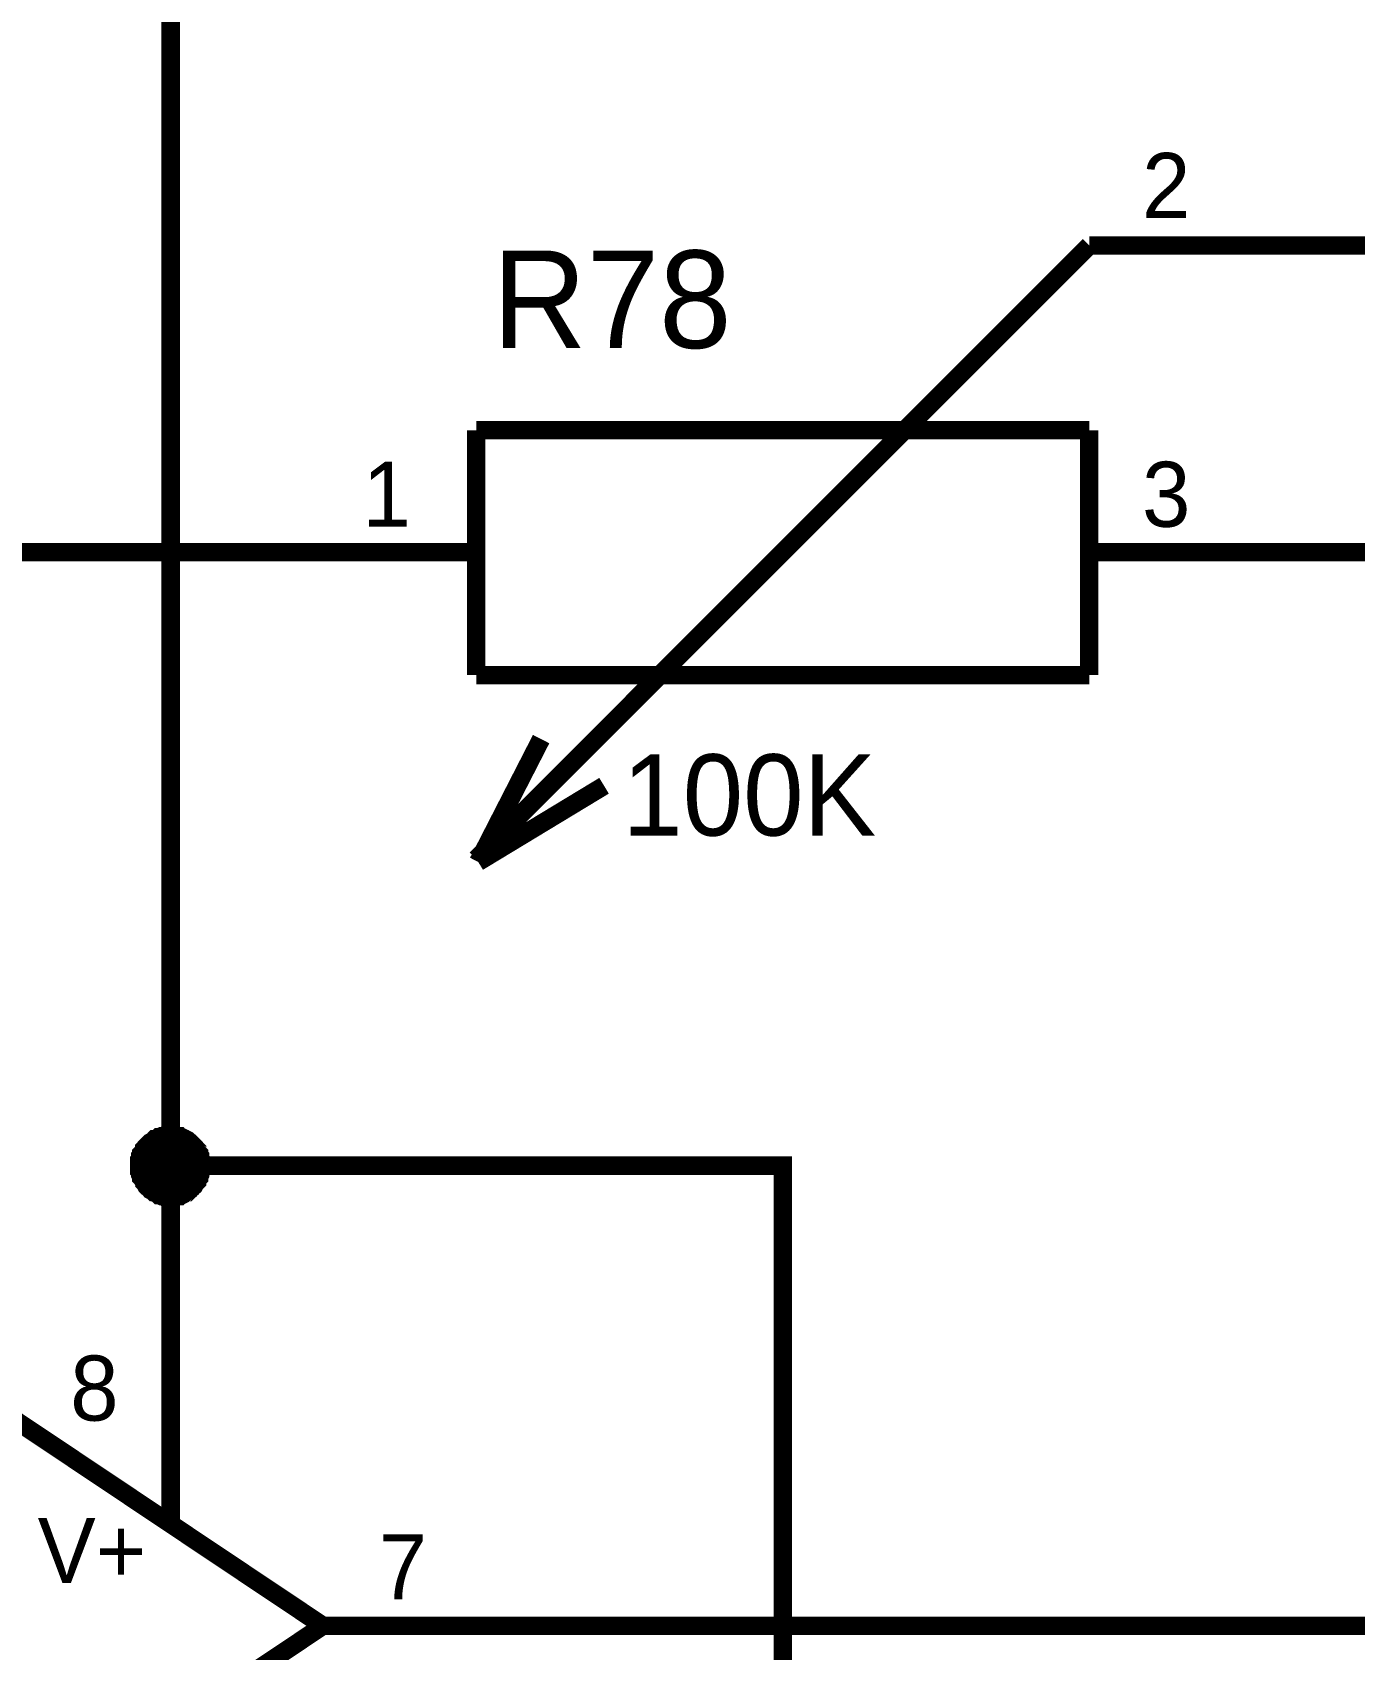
# Model space of a CAD drawing. Header units: millimetres. Extents: x 0 to 420, y 0 to 297.
# Drawn here: x 202.76 to 224.32, y 82.11 to 108.47 of the extents above; entities that cross this region are included whole.
import ezdxf

# ---------------------------------------------------------------- set-up
doc = ezdxf.new("R2010")
doc.units = ezdxf.units.MM
doc.layers.add('Sheet', color=255, linetype='Continuous')

msp = doc.modelspace()

# ---------------------------------------------------------------- linework, layer by layer
at = {"layer": 'Sheet'}
for points, const_width in [([(205.018, 129.987), (205.018, 89.997), (205.018, 87.497)], 0.3), ([(219.997, 105), (210, 94.998)], 0.3), ([(219.997, 105), (222.496, 105)], 0.3), ([(224.995, 99.999), (224.995, 105), (222.496, 105)], 0.3), ([(210, 101.986), (210, 97.995)], 0.3), ([(210, 101.986), (219.997, 101.986)], 0.3), ([(219.997, 101.986), (219.997, 97.995)], 0.3), ([(202.519, 99.999), (207.501, 99.999)], 0.3), ([(210, 99.999), (207.501, 99.999)], 0.3), ([(222.496, 99.999), (224.995, 99.999), (224.995, 82.496), (210, 82.496)], 0.3), ([(219.997, 99.999), (222.496, 99.999)], 0.3), ([(210, 97.995), (219.997, 97.995)], 0.3), ([(210.033, 94.949), (211.059, 96.952)], 0.3), ([(210.033, 94.949), (212.085, 96.191)], 0.3), ([(204.505, 89.997), (204.505, 90.031), (204.505, 90.047), (204.505, 90.08), (204.522, 90.097), (204.522, 90.13), (204.522, 90.147), (204.538, 90.163), (204.538, 90.196), (204.555, 90.213), (204.571, 90.229), (204.588, 90.262), (204.588, 90.279), (204.604, 90.296), (204.621, 90.312), (204.637, 90.329), (204.654, 90.345), (204.671, 90.362), (204.687, 90.378), (204.72, 90.395), (204.737, 90.411), (204.753, 90.428), (204.77, 90.428), (204.803, 90.445), (204.82, 90.461), (204.836, 90.461), (204.869, 90.478), (204.886, 90.478), (204.919, 90.478), (204.935, 90.494), (204.968, 90.494), (204.985, 90.494), (205.018, 90.494)], 0.3), ([(204.505, 89.997), (204.505, 90.031), (204.505, 90.047), (204.505, 90.08), (204.522, 90.097), (204.522, 90.13), (204.522, 90.147), (204.538, 90.163), (204.538, 90.196), (204.555, 90.213), (204.571, 90.229), (204.588, 90.262), (204.588, 90.279), (204.604, 90.296), (204.621, 90.312), (204.637, 90.329), (204.654, 90.345), (204.671, 90.362), (204.687, 90.378), (204.72, 90.395), (204.737, 90.411), (204.753, 90.428), (204.77, 90.428), (204.803, 90.445), (204.82, 90.461), (204.836, 90.461), (204.869, 90.478), (204.886, 90.478), (204.919, 90.478), (204.935, 90.494), (204.968, 90.494), (204.985, 90.494), (205.018, 90.494)], 0.3), ([(204.505, 89.997), (204.505, 90.031), (204.505, 90.047), (204.505, 90.08), (204.522, 90.097), (204.522, 90.13), (204.522, 90.147), (204.538, 90.163), (204.538, 90.196), (204.555, 90.213), (204.571, 90.229), (204.588, 90.262), (204.588, 90.279), (204.604, 90.296), (204.621, 90.312), (204.637, 90.329), (204.654, 90.345), (204.671, 90.362), (204.687, 90.378), (204.72, 90.395), (204.737, 90.411), (204.753, 90.428), (204.77, 90.428), (204.803, 90.445), (204.82, 90.461), (204.836, 90.461), (204.869, 90.478), (204.886, 90.478), (204.919, 90.478), (204.935, 90.494), (204.968, 90.494), (204.985, 90.494), (205.018, 90.494)], 0.3), ([(204.505, 89.997), (204.505, 90.031), (204.505, 90.047), (204.505, 90.08), (204.522, 90.097), (204.522, 90.13), (204.522, 90.147), (204.538, 90.163), (204.538, 90.196), (204.555, 90.213), (204.571, 90.229), (204.588, 90.262), (204.588, 90.279), (204.604, 90.296), (204.621, 90.312), (204.637, 90.329), (204.654, 90.345), (204.671, 90.362), (204.687, 90.378), (204.72, 90.395), (204.737, 90.411), (204.753, 90.428), (204.77, 90.428), (204.803, 90.445), (204.82, 90.461), (204.836, 90.461), (204.869, 90.478), (204.886, 90.478), (204.919, 90.478), (204.935, 90.494), (204.968, 90.494), (204.985, 90.494), (205.018, 90.494)], 0.3), ([(204.505, 89.997), (204.505, 90.031), (204.505, 90.047), (204.505, 90.08), (204.522, 90.097), (204.522, 90.13), (204.522, 90.147), (204.538, 90.163), (204.538, 90.196), (204.555, 90.213), (204.571, 90.229), (204.588, 90.262), (204.588, 90.279), (204.604, 90.296), (204.621, 90.312), (204.637, 90.329), (204.654, 90.345), (204.671, 90.362), (204.687, 90.378), (204.72, 90.395), (204.737, 90.411), (204.753, 90.428), (204.77, 90.428), (204.803, 90.445), (204.82, 90.461), (204.836, 90.461), (204.869, 90.478), (204.886, 90.478), (204.919, 90.478), (204.935, 90.494), (204.968, 90.494), (204.985, 90.494), (205.018, 90.494)], 0.0991), ([(204.505, 89.997), (204.505, 90.031), (204.505, 90.047), (204.505, 90.08), (204.522, 90.097), (204.522, 90.13), (204.522, 90.147), (204.538, 90.163), (204.538, 90.196), (204.555, 90.213), (204.571, 90.229), (204.588, 90.262), (204.588, 90.279), (204.604, 90.296), (204.621, 90.312), (204.637, 90.329), (204.654, 90.345), (204.671, 90.362), (204.687, 90.378), (204.72, 90.395), (204.737, 90.411), (204.753, 90.428), (204.77, 90.428), (204.803, 90.445), (204.82, 90.461), (204.836, 90.461), (204.869, 90.478), (204.886, 90.478), (204.919, 90.478), (204.935, 90.494), (204.968, 90.494), (204.985, 90.494), (205.018, 90.494)], 0.0991), ([(204.505, 89.997), (204.505, 90.031), (204.505, 90.047), (204.505, 90.08), (204.522, 90.097), (204.522, 90.13), (204.522, 90.147), (204.538, 90.163), (204.538, 90.196), (204.555, 90.213), (204.571, 90.229), (204.588, 90.262), (204.588, 90.279), (204.604, 90.296), (204.621, 90.312), (204.637, 90.329), (204.654, 90.345), (204.671, 90.362), (204.687, 90.378), (204.72, 90.395), (204.737, 90.411), (204.753, 90.428), (204.77, 90.428), (204.803, 90.445), (204.82, 90.461), (204.836, 90.461), (204.869, 90.478), (204.886, 90.478), (204.919, 90.478), (204.935, 90.494), (204.968, 90.494), (204.985, 90.494), (205.018, 90.494)], 0.0991), ([(204.505, 89.997), (204.505, 90.031), (204.505, 90.047), (204.505, 90.08), (204.522, 90.097), (204.522, 90.13), (204.522, 90.147), (204.538, 90.163), (204.538, 90.196), (204.555, 90.213), (204.571, 90.229), (204.588, 90.262), (204.588, 90.279), (204.604, 90.296), (204.621, 90.312), (204.637, 90.329), (204.654, 90.345), (204.671, 90.362), (204.687, 90.378), (204.72, 90.395), (204.737, 90.411), (204.753, 90.428), (204.77, 90.428), (204.803, 90.445), (204.82, 90.461), (204.836, 90.461), (204.869, 90.478), (204.886, 90.478), (204.919, 90.478), (204.935, 90.494), (204.968, 90.494), (204.985, 90.494), (205.018, 90.494)], 0.0991), ([(205.018, 90.494), (205.018, 90.494)], 0.3), ([(205.018, 90.494), (205.035, 90.494), (205.068, 90.494), (205.084, 90.494), (205.117, 90.478), (205.134, 90.478), (205.167, 90.478), (205.184, 90.461), (205.2, 90.461), (205.233, 90.445), (205.25, 90.428), (205.266, 90.428), (205.299, 90.411), (205.316, 90.395), (205.333, 90.378), (205.349, 90.362), (205.366, 90.345), (205.382, 90.329), (205.399, 90.312), (205.415, 90.296), (205.432, 90.279), (205.448, 90.262), (205.448, 90.229), (205.465, 90.213), (205.482, 90.196), (205.482, 90.163), (205.498, 90.147), (205.498, 90.13), (205.498, 90.097), (205.515, 90.08), (205.515, 90.047), (205.515, 90.031), (205.515, 89.997)], 0.3), ([(205.018, 90.494), (205.018, 90.494)], 0.3), ([(205.018, 90.494), (205.035, 90.494), (205.068, 90.494), (205.084, 90.494), (205.117, 90.478), (205.134, 90.478), (205.167, 90.478), (205.184, 90.461), (205.2, 90.461), (205.233, 90.445), (205.25, 90.428), (205.266, 90.428), (205.299, 90.411), (205.316, 90.395), (205.333, 90.378), (205.349, 90.362), (205.366, 90.345), (205.382, 90.329), (205.399, 90.312), (205.415, 90.296), (205.432, 90.279), (205.448, 90.262), (205.448, 90.229), (205.465, 90.213), (205.482, 90.196), (205.482, 90.163), (205.498, 90.147), (205.498, 90.13), (205.498, 90.097), (205.515, 90.08), (205.515, 90.047), (205.515, 90.031), (205.515, 89.997)], 0.3), ([(205.018, 90.494), (205.018, 90.494)], 0.3), ([(205.018, 90.494), (205.035, 90.494), (205.068, 90.494), (205.084, 90.494), (205.117, 90.478), (205.134, 90.478), (205.167, 90.478), (205.184, 90.461), (205.2, 90.461), (205.233, 90.445), (205.25, 90.428), (205.266, 90.428), (205.299, 90.411), (205.316, 90.395), (205.333, 90.378), (205.349, 90.362), (205.366, 90.345), (205.382, 90.329), (205.399, 90.312), (205.415, 90.296), (205.432, 90.279), (205.448, 90.262), (205.448, 90.229), (205.465, 90.213), (205.482, 90.196), (205.482, 90.163), (205.498, 90.147), (205.498, 90.13), (205.498, 90.097), (205.515, 90.08), (205.515, 90.047), (205.515, 90.031), (205.515, 89.997)], 0.3), ([(205.018, 90.494), (205.018, 90.494)], 0.3), ([(205.018, 90.494), (205.035, 90.494), (205.068, 90.494), (205.084, 90.494), (205.117, 90.478), (205.134, 90.478), (205.167, 90.478), (205.184, 90.461), (205.2, 90.461), (205.233, 90.445), (205.25, 90.428), (205.266, 90.428), (205.299, 90.411), (205.316, 90.395), (205.333, 90.378), (205.349, 90.362), (205.366, 90.345), (205.382, 90.329), (205.399, 90.312), (205.415, 90.296), (205.432, 90.279), (205.448, 90.262), (205.448, 90.229), (205.465, 90.213), (205.482, 90.196), (205.482, 90.163), (205.498, 90.147), (205.498, 90.13), (205.498, 90.097), (205.515, 90.08), (205.515, 90.047), (205.515, 90.031), (205.515, 89.997)], 0.3), ([(205.018, 90.494), (205.018, 90.494)], 0.0991), ([(205.018, 90.494), (205.035, 90.494), (205.068, 90.494), (205.084, 90.494), (205.117, 90.478), (205.134, 90.478), (205.167, 90.478), (205.184, 90.461), (205.2, 90.461), (205.233, 90.445), (205.25, 90.428), (205.266, 90.428), (205.299, 90.411), (205.316, 90.395), (205.333, 90.378), (205.349, 90.362), (205.366, 90.345), (205.382, 90.329), (205.399, 90.312), (205.415, 90.296), (205.432, 90.279), (205.448, 90.262), (205.448, 90.229), (205.465, 90.213), (205.482, 90.196), (205.482, 90.163), (205.498, 90.147), (205.498, 90.13), (205.498, 90.097), (205.515, 90.08), (205.515, 90.047), (205.515, 90.031), (205.515, 89.997)], 0.0991), ([(205.018, 90.494), (205.018, 90.494)], 0.0991), ([(205.018, 90.494), (205.035, 90.494), (205.068, 90.494), (205.084, 90.494), (205.117, 90.478), (205.134, 90.478), (205.167, 90.478), (205.184, 90.461), (205.2, 90.461), (205.233, 90.445), (205.25, 90.428), (205.266, 90.428), (205.299, 90.411), (205.316, 90.395), (205.333, 90.378), (205.349, 90.362), (205.366, 90.345), (205.382, 90.329), (205.399, 90.312), (205.415, 90.296), (205.432, 90.279), (205.448, 90.262), (205.448, 90.229), (205.465, 90.213), (205.482, 90.196), (205.482, 90.163), (205.498, 90.147), (205.498, 90.13), (205.498, 90.097), (205.515, 90.08), (205.515, 90.047), (205.515, 90.031), (205.515, 89.997)], 0.0991), ([(205.018, 90.494), (205.018, 90.494)], 0.0991), ([(205.018, 90.494), (205.035, 90.494), (205.068, 90.494), (205.084, 90.494), (205.117, 90.478), (205.134, 90.478), (205.167, 90.478), (205.184, 90.461), (205.2, 90.461), (205.233, 90.445), (205.25, 90.428), (205.266, 90.428), (205.299, 90.411), (205.316, 90.395), (205.333, 90.378), (205.349, 90.362), (205.366, 90.345), (205.382, 90.329), (205.399, 90.312), (205.415, 90.296), (205.432, 90.279), (205.448, 90.262), (205.448, 90.229), (205.465, 90.213), (205.482, 90.196), (205.482, 90.163), (205.498, 90.147), (205.498, 90.13), (205.498, 90.097), (205.515, 90.08), (205.515, 90.047), (205.515, 90.031), (205.515, 89.997)], 0.0991), ([(205.018, 90.494), (205.018, 90.494)], 0.0991), ([(205.018, 90.494), (205.035, 90.494), (205.068, 90.494), (205.084, 90.494), (205.117, 90.478), (205.134, 90.478), (205.167, 90.478), (205.184, 90.461), (205.2, 90.461), (205.233, 90.445), (205.25, 90.428), (205.266, 90.428), (205.299, 90.411), (205.316, 90.395), (205.333, 90.378), (205.349, 90.362), (205.366, 90.345), (205.382, 90.329), (205.399, 90.312), (205.415, 90.296), (205.432, 90.279), (205.448, 90.262), (205.448, 90.229), (205.465, 90.213), (205.482, 90.196), (205.482, 90.163), (205.498, 90.147), (205.498, 90.13), (205.498, 90.097), (205.515, 90.08), (205.515, 90.047), (205.515, 90.031), (205.515, 89.997)], 0.0991), ([(205.018, 89.484), (204.985, 89.484), (204.968, 89.484), (204.935, 89.484), (204.919, 89.501), (204.886, 89.501), (204.869, 89.501), (204.836, 89.517), (204.82, 89.517), (204.803, 89.534), (204.77, 89.55), (204.753, 89.567), (204.737, 89.567), (204.72, 89.584), (204.687, 89.6), (204.671, 89.617), (204.654, 89.633), (204.637, 89.65), (204.621, 89.666), (204.604, 89.699), (204.588, 89.716), (204.588, 89.733), (204.571, 89.749), (204.555, 89.782), (204.538, 89.799), (204.538, 89.815), (204.522, 89.848), (204.522, 89.865), (204.522, 89.898), (204.505, 89.915), (204.505, 89.948), (204.505, 89.964), (204.505, 89.997)], 0.3), ([(204.505, 89.997), (204.505, 89.997)], 0.3), ([(205.018, 89.484), (204.985, 89.484), (204.968, 89.484), (204.935, 89.484), (204.919, 89.501), (204.886, 89.501), (204.869, 89.501), (204.836, 89.517), (204.82, 89.517), (204.803, 89.534), (204.77, 89.55), (204.753, 89.567), (204.737, 89.567), (204.72, 89.584), (204.687, 89.6), (204.671, 89.617), (204.654, 89.633), (204.637, 89.65), (204.621, 89.666), (204.604, 89.699), (204.588, 89.716), (204.588, 89.733), (204.571, 89.749), (204.555, 89.782), (204.538, 89.799), (204.538, 89.815), (204.522, 89.848), (204.522, 89.865), (204.522, 89.898), (204.505, 89.915), (204.505, 89.948), (204.505, 89.964), (204.505, 89.997)], 0.3), ([(204.505, 89.997), (204.505, 89.997)], 0.3), ([(205.018, 89.484), (204.985, 89.484), (204.968, 89.484), (204.935, 89.484), (204.919, 89.501), (204.886, 89.501), (204.869, 89.501), (204.836, 89.517), (204.82, 89.517), (204.803, 89.534), (204.77, 89.55), (204.753, 89.567), (204.737, 89.567), (204.72, 89.584), (204.687, 89.6), (204.671, 89.617), (204.654, 89.633), (204.637, 89.65), (204.621, 89.666), (204.604, 89.699), (204.588, 89.716), (204.588, 89.733), (204.571, 89.749), (204.555, 89.782), (204.538, 89.799), (204.538, 89.815), (204.522, 89.848), (204.522, 89.865), (204.522, 89.898), (204.505, 89.915), (204.505, 89.948), (204.505, 89.964), (204.505, 89.997)], 0.3), ([(204.505, 89.997), (204.505, 89.997)], 0.3), ([(205.018, 89.484), (204.985, 89.484), (204.968, 89.484), (204.935, 89.484), (204.919, 89.501), (204.886, 89.501), (204.869, 89.501), (204.836, 89.517), (204.82, 89.517), (204.803, 89.534), (204.77, 89.55), (204.753, 89.567), (204.737, 89.567), (204.72, 89.584), (204.687, 89.6), (204.671, 89.617), (204.654, 89.633), (204.637, 89.65), (204.621, 89.666), (204.604, 89.699), (204.588, 89.716), (204.588, 89.733), (204.571, 89.749), (204.555, 89.782), (204.538, 89.799), (204.538, 89.815), (204.522, 89.848), (204.522, 89.865), (204.522, 89.898), (204.505, 89.915), (204.505, 89.948), (204.505, 89.964), (204.505, 89.997)], 0.3), ([(204.505, 89.997), (204.505, 89.997)], 0.3), ([(205.018, 89.484), (204.985, 89.484), (204.968, 89.484), (204.935, 89.484), (204.919, 89.501), (204.886, 89.501), (204.869, 89.501), (204.836, 89.517), (204.82, 89.517), (204.803, 89.534), (204.77, 89.55), (204.753, 89.567), (204.737, 89.567), (204.72, 89.584), (204.687, 89.6), (204.671, 89.617), (204.654, 89.633), (204.637, 89.65), (204.621, 89.666), (204.604, 89.699), (204.588, 89.716), (204.588, 89.733), (204.571, 89.749), (204.555, 89.782), (204.538, 89.799), (204.538, 89.815), (204.522, 89.848), (204.522, 89.865), (204.522, 89.898), (204.505, 89.915), (204.505, 89.948), (204.505, 89.964), (204.505, 89.997)], 0.0991), ([(204.505, 89.997), (204.505, 89.997)], 0.0991), ([(205.018, 89.484), (204.985, 89.484), (204.968, 89.484), (204.935, 89.484), (204.919, 89.501), (204.886, 89.501), (204.869, 89.501), (204.836, 89.517), (204.82, 89.517), (204.803, 89.534), (204.77, 89.55), (204.753, 89.567), (204.737, 89.567), (204.72, 89.584), (204.687, 89.6), (204.671, 89.617), (204.654, 89.633), (204.637, 89.65), (204.621, 89.666), (204.604, 89.699), (204.588, 89.716), (204.588, 89.733), (204.571, 89.749), (204.555, 89.782), (204.538, 89.799), (204.538, 89.815), (204.522, 89.848), (204.522, 89.865), (204.522, 89.898), (204.505, 89.915), (204.505, 89.948), (204.505, 89.964), (204.505, 89.997)], 0.0991), ([(204.505, 89.997), (204.505, 89.997)], 0.0991), ([(205.018, 89.484), (204.985, 89.484), (204.968, 89.484), (204.935, 89.484), (204.919, 89.501), (204.886, 89.501), (204.869, 89.501), (204.836, 89.517), (204.82, 89.517), (204.803, 89.534), (204.77, 89.55), (204.753, 89.567), (204.737, 89.567), (204.72, 89.584), (204.687, 89.6), (204.671, 89.617), (204.654, 89.633), (204.637, 89.65), (204.621, 89.666), (204.604, 89.699), (204.588, 89.716), (204.588, 89.733), (204.571, 89.749), (204.555, 89.782), (204.538, 89.799), (204.538, 89.815), (204.522, 89.848), (204.522, 89.865), (204.522, 89.898), (204.505, 89.915), (204.505, 89.948), (204.505, 89.964), (204.505, 89.997)], 0.0991), ([(204.505, 89.997), (204.505, 89.997)], 0.0991), ([(205.018, 89.484), (204.985, 89.484), (204.968, 89.484), (204.935, 89.484), (204.919, 89.501), (204.886, 89.501), (204.869, 89.501), (204.836, 89.517), (204.82, 89.517), (204.803, 89.534), (204.77, 89.55), (204.753, 89.567), (204.737, 89.567), (204.72, 89.584), (204.687, 89.6), (204.671, 89.617), (204.654, 89.633), (204.637, 89.65), (204.621, 89.666), (204.604, 89.699), (204.588, 89.716), (204.588, 89.733), (204.571, 89.749), (204.555, 89.782), (204.538, 89.799), (204.538, 89.815), (204.522, 89.848), (204.522, 89.865), (204.522, 89.898), (204.505, 89.915), (204.505, 89.948), (204.505, 89.964), (204.505, 89.997)], 0.0991), ([(204.505, 89.997), (204.505, 89.997)], 0.0991), ([(205.018, 89.997), (214.998, 89.997), (214.998, 77.496)], 0.3), ([(205.515, 89.997), (205.515, 89.964), (205.515, 89.948), (205.515, 89.915), (205.498, 89.898), (205.498, 89.865), (205.498, 89.848), (205.482, 89.815), (205.482, 89.799), (205.465, 89.782), (205.448, 89.749), (205.448, 89.733), (205.432, 89.716), (205.415, 89.699), (205.399, 89.666), (205.382, 89.65), (205.366, 89.633), (205.349, 89.617), (205.333, 89.6), (205.316, 89.584), (205.299, 89.567), (205.266, 89.567), (205.25, 89.55), (205.233, 89.534), (205.2, 89.517), (205.184, 89.517), (205.167, 89.501), (205.134, 89.501), (205.117, 89.501), (205.084, 89.484), (205.068, 89.484), (205.035, 89.484), (205.018, 89.484)], 0.3), ([(205.515, 89.997), (205.515, 89.964), (205.515, 89.948), (205.515, 89.915), (205.498, 89.898), (205.498, 89.865), (205.498, 89.848), (205.482, 89.815), (205.482, 89.799), (205.465, 89.782), (205.448, 89.749), (205.448, 89.733), (205.432, 89.716), (205.415, 89.699), (205.399, 89.666), (205.382, 89.65), (205.366, 89.633), (205.349, 89.617), (205.333, 89.6), (205.316, 89.584), (205.299, 89.567), (205.266, 89.567), (205.25, 89.55), (205.233, 89.534), (205.2, 89.517), (205.184, 89.517), (205.167, 89.501), (205.134, 89.501), (205.117, 89.501), (205.084, 89.484), (205.068, 89.484), (205.035, 89.484), (205.018, 89.484)], 0.3), ([(205.515, 89.997), (205.515, 89.964), (205.515, 89.948), (205.515, 89.915), (205.498, 89.898), (205.498, 89.865), (205.498, 89.848), (205.482, 89.815), (205.482, 89.799), (205.465, 89.782), (205.448, 89.749), (205.448, 89.733), (205.432, 89.716), (205.415, 89.699), (205.399, 89.666), (205.382, 89.65), (205.366, 89.633), (205.349, 89.617), (205.333, 89.6), (205.316, 89.584), (205.299, 89.567), (205.266, 89.567), (205.25, 89.55), (205.233, 89.534), (205.2, 89.517), (205.184, 89.517), (205.167, 89.501), (205.134, 89.501), (205.117, 89.501), (205.084, 89.484), (205.068, 89.484), (205.035, 89.484), (205.018, 89.484)], 0.3), ([(205.515, 89.997), (205.515, 89.964), (205.515, 89.948), (205.515, 89.915), (205.498, 89.898), (205.498, 89.865), (205.498, 89.848), (205.482, 89.815), (205.482, 89.799), (205.465, 89.782), (205.448, 89.749), (205.448, 89.733), (205.432, 89.716), (205.415, 89.699), (205.399, 89.666), (205.382, 89.65), (205.366, 89.633), (205.349, 89.617), (205.333, 89.6), (205.316, 89.584), (205.299, 89.567), (205.266, 89.567), (205.25, 89.55), (205.233, 89.534), (205.2, 89.517), (205.184, 89.517), (205.167, 89.501), (205.134, 89.501), (205.117, 89.501), (205.084, 89.484), (205.068, 89.484), (205.035, 89.484), (205.018, 89.484)], 0.3), ([(205.515, 89.997), (205.515, 89.964), (205.515, 89.948), (205.515, 89.915), (205.498, 89.898), (205.498, 89.865), (205.498, 89.848), (205.482, 89.815), (205.482, 89.799), (205.465, 89.782), (205.448, 89.749), (205.448, 89.733), (205.432, 89.716), (205.415, 89.699), (205.399, 89.666), (205.382, 89.65), (205.366, 89.633), (205.349, 89.617), (205.333, 89.6), (205.316, 89.584), (205.299, 89.567), (205.266, 89.567), (205.25, 89.55), (205.233, 89.534), (205.2, 89.517), (205.184, 89.517), (205.167, 89.501), (205.134, 89.501), (205.117, 89.501), (205.084, 89.484), (205.068, 89.484), (205.035, 89.484), (205.018, 89.484)], 0.0991), ([(205.515, 89.997), (205.515, 89.964), (205.515, 89.948), (205.515, 89.915), (205.498, 89.898), (205.498, 89.865), (205.498, 89.848), (205.482, 89.815), (205.482, 89.799), (205.465, 89.782), (205.448, 89.749), (205.448, 89.733), (205.432, 89.716), (205.415, 89.699), (205.399, 89.666), (205.382, 89.65), (205.366, 89.633), (205.349, 89.617), (205.333, 89.6), (205.316, 89.584), (205.299, 89.567), (205.266, 89.567), (205.25, 89.55), (205.233, 89.534), (205.2, 89.517), (205.184, 89.517), (205.167, 89.501), (205.134, 89.501), (205.117, 89.501), (205.084, 89.484), (205.068, 89.484), (205.035, 89.484), (205.018, 89.484)], 0.0991), ([(205.515, 89.997), (205.515, 89.964), (205.515, 89.948), (205.515, 89.915), (205.498, 89.898), (205.498, 89.865), (205.498, 89.848), (205.482, 89.815), (205.482, 89.799), (205.465, 89.782), (205.448, 89.749), (205.448, 89.733), (205.432, 89.716), (205.415, 89.699), (205.399, 89.666), (205.382, 89.65), (205.366, 89.633), (205.349, 89.617), (205.333, 89.6), (205.316, 89.584), (205.299, 89.567), (205.266, 89.567), (205.25, 89.55), (205.233, 89.534), (205.2, 89.517), (205.184, 89.517), (205.167, 89.501), (205.134, 89.501), (205.117, 89.501), (205.084, 89.484), (205.068, 89.484), (205.035, 89.484), (205.018, 89.484)], 0.0991), ([(205.515, 89.997), (205.515, 89.964), (205.515, 89.948), (205.515, 89.915), (205.498, 89.898), (205.498, 89.865), (205.498, 89.848), (205.482, 89.815), (205.482, 89.799), (205.465, 89.782), (205.448, 89.749), (205.448, 89.733), (205.432, 89.716), (205.415, 89.699), (205.399, 89.666), (205.382, 89.65), (205.366, 89.633), (205.349, 89.617), (205.333, 89.6), (205.316, 89.584), (205.299, 89.567), (205.266, 89.567), (205.25, 89.55), (205.233, 89.534), (205.2, 89.517), (205.184, 89.517), (205.167, 89.501), (205.134, 89.501), (205.117, 89.501), (205.084, 89.484), (205.068, 89.484), (205.035, 89.484), (205.018, 89.484)], 0.0991), ([(205.515, 89.997), (205.515, 89.997), (205.515, 89.997), (205.515, 89.997), (205.515, 89.997), (205.515, 89.997), (205.515, 89.997), (205.515, 89.997), (205.515, 89.997), (205.515, 89.997), (205.515, 89.997), (205.515, 89.997), (205.515, 89.997), (205.515, 89.997), (205.515, 89.997), (205.515, 89.997), (205.515, 89.997), (205.515, 89.997), (205.515, 89.997), (205.515, 89.997), (205.515, 89.997), (205.515, 89.997), (205.515, 89.997), (205.515, 89.997), (205.515, 89.997), (205.515, 89.997), (205.515, 89.997), (205.515, 89.997), (205.515, 89.997), (205.515, 89.997), (205.515, 89.997), (205.515, 89.997), (205.515, 89.997)], 0.3), ([(205.515, 89.997), (205.515, 89.997)], 0.3), ([(205.515, 89.997), (205.515, 89.997), (205.515, 89.997), (205.515, 89.997), (205.515, 89.997), (205.515, 89.997), (205.515, 89.997), (205.515, 89.997), (205.515, 89.997), (205.515, 89.997), (205.515, 89.997), (205.515, 89.997), (205.515, 89.997), (205.515, 89.997), (205.515, 89.997), (205.515, 89.997), (205.515, 89.997), (205.515, 89.997), (205.515, 89.997), (205.515, 89.997), (205.515, 89.997), (205.515, 89.997), (205.515, 89.997), (205.515, 89.997), (205.515, 89.997), (205.515, 89.997), (205.515, 89.997), (205.515, 89.997), (205.515, 89.997), (205.515, 89.997), (205.515, 89.997), (205.515, 89.997), (205.515, 89.997)], 0.3), ([(205.515, 89.997), (205.515, 89.997)], 0.3), ([(205.515, 89.997), (205.515, 89.997), (205.515, 89.997), (205.515, 89.997), (205.515, 89.997), (205.515, 89.997), (205.515, 89.997), (205.515, 89.997), (205.515, 89.997), (205.515, 89.997), (205.515, 89.997), (205.515, 89.997), (205.515, 89.997), (205.515, 89.997), (205.515, 89.997), (205.515, 89.997), (205.515, 89.997), (205.515, 89.997), (205.515, 89.997), (205.515, 89.997), (205.515, 89.997), (205.515, 89.997), (205.515, 89.997), (205.515, 89.997), (205.515, 89.997), (205.515, 89.997), (205.515, 89.997), (205.515, 89.997), (205.515, 89.997), (205.515, 89.997), (205.515, 89.997), (205.515, 89.997), (205.515, 89.997)], 0.3), ([(205.515, 89.997), (205.515, 89.997)], 0.3), ([(205.515, 89.997), (205.515, 89.997), (205.515, 89.997), (205.515, 89.997), (205.515, 89.997), (205.515, 89.997), (205.515, 89.997), (205.515, 89.997), (205.515, 89.997), (205.515, 89.997), (205.515, 89.997), (205.515, 89.997), (205.515, 89.997), (205.515, 89.997), (205.515, 89.997), (205.515, 89.997), (205.515, 89.997), (205.515, 89.997), (205.515, 89.997), (205.515, 89.997), (205.515, 89.997), (205.515, 89.997), (205.515, 89.997), (205.515, 89.997), (205.515, 89.997), (205.515, 89.997), (205.515, 89.997), (205.515, 89.997), (205.515, 89.997), (205.515, 89.997), (205.515, 89.997), (205.515, 89.997), (205.515, 89.997)], 0.3), ([(205.515, 89.997), (205.515, 89.997)], 0.3), ([(205.515, 89.997), (205.515, 89.997), (205.515, 89.997), (205.515, 89.997), (205.515, 89.997), (205.515, 89.997), (205.515, 89.997), (205.515, 89.997), (205.515, 89.997), (205.515, 89.997), (205.515, 89.997), (205.515, 89.997), (205.515, 89.997), (205.515, 89.997), (205.515, 89.997), (205.515, 89.997), (205.515, 89.997), (205.515, 89.997), (205.515, 89.997), (205.515, 89.997), (205.515, 89.997), (205.515, 89.997), (205.515, 89.997), (205.515, 89.997), (205.515, 89.997), (205.515, 89.997), (205.515, 89.997), (205.515, 89.997), (205.515, 89.997), (205.515, 89.997), (205.515, 89.997), (205.515, 89.997), (205.515, 89.997)], 0.0991), ([(205.515, 89.997), (205.515, 89.997)], 0.0991), ([(205.515, 89.997), (205.515, 89.997), (205.515, 89.997), (205.515, 89.997), (205.515, 89.997), (205.515, 89.997), (205.515, 89.997), (205.515, 89.997), (205.515, 89.997), (205.515, 89.997), (205.515, 89.997), (205.515, 89.997), (205.515, 89.997), (205.515, 89.997), (205.515, 89.997), (205.515, 89.997), (205.515, 89.997), (205.515, 89.997), (205.515, 89.997), (205.515, 89.997), (205.515, 89.997), (205.515, 89.997), (205.515, 89.997), (205.515, 89.997), (205.515, 89.997), (205.515, 89.997), (205.515, 89.997), (205.515, 89.997), (205.515, 89.997), (205.515, 89.997), (205.515, 89.997), (205.515, 89.997), (205.515, 89.997)], 0.0991), ([(205.515, 89.997), (205.515, 89.997)], 0.0991), ([(205.515, 89.997), (205.515, 89.997), (205.515, 89.997), (205.515, 89.997), (205.515, 89.997), (205.515, 89.997), (205.515, 89.997), (205.515, 89.997), (205.515, 89.997), (205.515, 89.997), (205.515, 89.997), (205.515, 89.997), (205.515, 89.997), (205.515, 89.997), (205.515, 89.997), (205.515, 89.997), (205.515, 89.997), (205.515, 89.997), (205.515, 89.997), (205.515, 89.997), (205.515, 89.997), (205.515, 89.997), (205.515, 89.997), (205.515, 89.997), (205.515, 89.997), (205.515, 89.997), (205.515, 89.997), (205.515, 89.997), (205.515, 89.997), (205.515, 89.997), (205.515, 89.997), (205.515, 89.997), (205.515, 89.997)], 0.0991), ([(205.515, 89.997), (205.515, 89.997)], 0.0991), ([(205.515, 89.997), (205.515, 89.997), (205.515, 89.997), (205.515, 89.997), (205.515, 89.997), (205.515, 89.997), (205.515, 89.997), (205.515, 89.997), (205.515, 89.997), (205.515, 89.997), (205.515, 89.997), (205.515, 89.997), (205.515, 89.997), (205.515, 89.997), (205.515, 89.997), (205.515, 89.997), (205.515, 89.997), (205.515, 89.997), (205.515, 89.997), (205.515, 89.997), (205.515, 89.997), (205.515, 89.997), (205.515, 89.997), (205.515, 89.997), (205.515, 89.997), (205.515, 89.997), (205.515, 89.997), (205.515, 89.997), (205.515, 89.997), (205.515, 89.997), (205.515, 89.997), (205.515, 89.997), (205.515, 89.997)], 0.0991), ([(205.515, 89.997), (205.515, 89.997)], 0.0991), ([(200.02, 87.497), (207.501, 82.496)], 0.3), ([(205.018, 84.185), (205.018, 87.497)], 0.3), ([(207.501, 82.496), (200.02, 77.496)], 0.3), ([(207.501, 82.496), (210, 82.496)], 0.3)]:
    msp.add_lwpolyline(points, dxfattribs=dict(at, const_width=const_width))
at = {"layer": 'Sheet', "const_width": 0.508}
msp.add_lwpolyline([(204.746, 90, 1), (205.254, 90, 1)], format="xyb", close=True, dxfattribs=at)

# ---------------------------------------------------------------- texts
at = {"layer": 'Sheet'}
for s, height, p in [('2', 1.06, (220.858, 105.447)), ('R78', 1.5897, (210.265, 103.327)), ('1', 1.06, (208.146, 100.413)), ('3', 1.06, (220.858, 100.413)), ('100K', 1.3247, (212.383, 95.379)), ('8', 1.06, (203.38, 85.841)), ('V+', 1.0598, (202.85, 83.192)), ('7', 1.06, (208.411, 82.927))]:
    msp.add_text(s, height=height, dxfattribs=at).set_placement(p)

doc.saveas('drawing.dxf')
